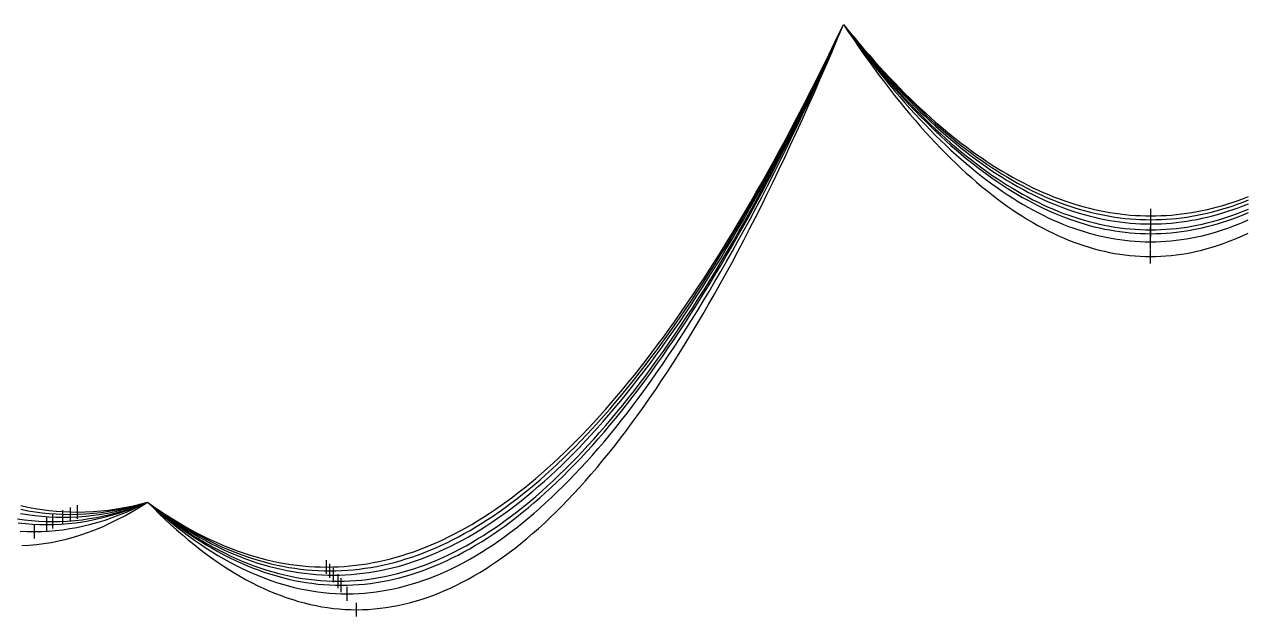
# Model space of a CAD drawing. Header units: metres. Extents: x -87 to 28195, y -4474 to 524.
# Drawn here: x 1682 to 2559, y -2451 to -2025 of the extents above; entities that cross this region are included whole.
import ezdxf

# ---------------------------------------------------------------- set-up
doc = ezdxf.new("R2010")
doc.units = ezdxf.units.M
for name, color, linetype in [('CATENARIES_-10_bare', 7, 'Continuous'), ('CATENARIES_-10_ICE', 7, 'Continuous'), ('CATENARIES_-19_bare', 7, 'Continuous'), ('CATENARIES_-19_HEAVY_ICE', 7, 'Continuous'), ('CATENARIES_0', 7, 'Continuous'), ('CATENARIES_0_ICE', 7, 'Continuous'), ('CATENARIES_50_theoretical', 7, 'Continuous')]:
    doc.layers.add(name, color=color, linetype=linetype)

msp = doc.modelspace()

# ---------------------------------------------------------------- linework, layer by layer
at = {"layer": 'CATENARIES_-10_bare'}
for p, q in [((2491.75, -2170.63), (2491.75, -2160.63)), ((1714.81, -2382.65), (1714.81, -2372.65)), ((1901.51, -2423.28), (1901.51, -2413.28))]:
    msp.add_line(p, q, dxfattribs=at)
for points in [[(1770.31, -2368.8, 0), (1774.54, -2371.94, 0), (1778.77, -2374.98, 0), (1783.01, -2377.92, 0), (1787.24, -2380.75, 0), (1791.47, -2383.48, 0), (1795.7, -2386.11, 0), (1799.94, -2388.63, 0), (1804.17, -2391.05, 0), (1808.4, -2393.37, 0), (1812.63, -2395.58, 0), (1816.86, -2397.69, 0), (1821.1, -2399.7, 0), (1825.33, -2401.6, 0), (1829.56, -2403.41, 0), (1833.79, -2405.1, 0), (1838.03, -2406.7, 0), (1842.26, -2408.19, 0), (1846.49, -2409.58, 0), (1850.72, -2410.87, 0), (1854.95, -2412.05, 0), (1859.19, -2413.13, 0), (1863.42, -2414.11, 0), (1867.65, -2414.99, 0), (1871.88, -2415.76, 0), (1876.12, -2416.43, 0), (1880.35, -2416.99, 0), (1884.58, -2417.46, 0), (1888.81, -2417.82, 0), (1893.04, -2418.07, 0), (1897.28, -2418.23, 0), (1901.51, -2418.28, 0), (1905.7, -2418.23, 0), (1909.9, -2418.08, 0), (1914.1, -2417.83, 0), (1918.29, -2417.47, 0), (1922.49, -2417.02, 0), (1926.68, -2416.46, 0), (1930.88, -2415.8, 0), (1935.08, -2415.04, 0), (1939.27, -2414.18, 0), (1943.47, -2413.22, 0), (1947.66, -2412.16, 0), (1951.86, -2411, 0), (1956.05, -2409.73, 0), (1960.25, -2408.37, 0), (1964.45, -2406.9, 0), (1968.64, -2405.33, 0), (1972.84, -2403.66, 0), (1977.03, -2401.89, 0), (1981.23, -2400.02, 0), (1985.43, -2398.04, 0), (1989.62, -2395.97, 0), (1993.82, -2393.79, 0), (1998.01, -2391.52, 0), (2002.21, -2389.14, 0), (2006.4, -2386.66, 0), (2010.6, -2384.08, 0), (2014.8, -2381.39, 0), (2018.99, -2378.61, 0), (2023.19, -2375.72, 0), (2027.38, -2372.74, 0), (2031.58, -2369.65, 0), (2035.77, -2366.46, 0), (2039.97, -2363.17, 0), (2044.17, -2359.77, 0), (2048.36, -2356.28, 0), (2052.56, -2352.68, 0), (2056.75, -2348.99, 0), (2060.95, -2345.19, 0), (2065.15, -2341.29, 0), (2069.34, -2337.29, 0), (2073.54, -2333.18, 0), (2077.73, -2328.98, 0), (2081.93, -2324.67, 0), (2086.12, -2320.26, 0), (2090.32, -2315.75, 0), (2094.52, -2311.14, 0), (2098.71, -2306.42, 0), (2102.91, -2301.61, 0), (2107.1, -2296.69, 0), (2111.3, -2291.67, 0), (2115.5, -2286.55, 0), (2119.69, -2281.33, 0), (2123.89, -2276, 0), (2128.08, -2270.57, 0), (2132.28, -2265.04, 0), (2136.47, -2259.41, 0), (2140.67, -2253.68, 0), (2144.87, -2247.84, 0), (2149.06, -2241.91, 0), (2153.26, -2235.87, 0), (2157.45, -2229.72, 0), (2161.65, -2223.48, 0), (2165.84, -2217.13, 0), (2170.04, -2210.68, 0), (2174.24, -2204.13, 0), (2178.43, -2197.48, 0), (2182.63, -2190.72, 0), (2186.82, -2183.86, 0), (2191.02, -2176.9, 0), (2195.22, -2169.84, 0), (2199.41, -2162.67, 0), (2203.61, -2155.4, 0), (2207.8, -2148.03, 0), (2212, -2140.56, 0), (2216.19, -2132.98, 0), (2220.39, -2125.3, 0), (2224.59, -2117.52, 0), (2228.78, -2109.63, 0), (2232.98, -2101.64, 0), (2237.17, -2093.55, 0), (2241.37, -2085.35, 0), (2245.57, -2077.06, 0), (2249.76, -2068.66, 0), (2253.96, -2060.15, 0), (2258.15, -2051.54, 0), (2262.35, -2042.83, 0), (2266.54, -2034.02, 0), (2270.74, -2025.1, 0)], [(2270.74, -2025.1, 0), (2274.42, -2029.75, 0), (2278.11, -2034.32, 0), (2281.79, -2038.82, 0), (2285.47, -2043.23, 0), (2289.16, -2047.57, 0), (2292.84, -2051.83, 0), (2296.52, -2056.01, 0), (2300.21, -2060.11, 0), (2303.89, -2064.13, 0), (2307.57, -2068.08, 0), (2311.26, -2071.95, 0), (2314.94, -2075.73, 0), (2318.63, -2079.44, 0), (2322.31, -2083.07, 0), (2325.99, -2086.63, 0), (2329.68, -2090.1, 0), (2333.36, -2093.5, 0), (2337.04, -2096.82, 0), (2340.73, -2100.06, 0), (2344.41, -2103.22, 0), (2348.09, -2106.3, 0), (2351.78, -2109.31, 0), (2355.46, -2112.23, 0), (2359.14, -2115.08, 0), (2362.83, -2117.85, 0), (2366.51, -2120.54, 0), (2370.19, -2123.16, 0), (2373.88, -2125.69, 0), (2377.56, -2128.15, 0), (2381.24, -2130.53, 0), (2384.93, -2132.83, 0), (2388.61, -2135.06, 0), (2392.29, -2137.2, 0), (2395.98, -2139.27, 0), (2399.66, -2141.26, 0), (2403.34, -2143.17, 0), (2407.03, -2145, 0), (2410.71, -2146.76, 0), (2414.4, -2148.43, 0), (2418.08, -2150.03, 0), (2421.76, -2151.55, 0), (2425.45, -2153, 0), (2429.13, -2154.36, 0), (2432.81, -2155.65, 0), (2436.5, -2156.86, 0), (2440.18, -2157.99, 0), (2443.86, -2159.04, 0), (2447.55, -2160.01, 0), (2451.23, -2160.91, 0), (2454.91, -2161.73, 0), (2458.6, -2162.47, 0), (2462.28, -2163.13, 0), (2465.96, -2163.72, 0), (2469.65, -2164.23, 0), (2473.33, -2164.65, 0), (2477.01, -2165.01, 0), (2480.7, -2165.28, 0), (2484.38, -2165.47, 0), (2488.06, -2165.59, 0), (2491.75, -2165.63, 0), (2495.45, -2165.59, 0), (2499.14, -2165.47, 0), (2502.84, -2165.28, 0), (2506.54, -2165, 0), (2510.24, -2164.65, 0), (2513.93, -2164.21, 0), (2517.63, -2163.7, 0), (2521.33, -2163.11, 0), (2525.03, -2162.45, 0), (2528.72, -2161.7, 0), (2532.42, -2160.88, 0), (2536.12, -2159.97, 0), (2539.82, -2158.99, 0), (2543.52, -2157.93, 0), (2547.21, -2156.79, 0), (2550.91, -2155.57, 0), (2554.61, -2154.27, 0), (2558.31, -2152.9, 0), (2562, -2151.45, 0)], [(1679.24, -2374.01, 0), (1684.32, -2374.98, 0), (1689.4, -2375.8, 0), (1694.48, -2376.46, 0), (1699.57, -2376.98, 0), (1704.65, -2377.35, 0), (1709.73, -2377.58, 0), (1714.81, -2377.65, 0), (1720.36, -2377.56, 0), (1725.91, -2377.3, 0), (1731.46, -2376.85, 0), (1737.01, -2376.23, 0), (1742.56, -2375.44, 0), (1748.11, -2374.46, 0), (1753.66, -2373.31, 0), (1759.21, -2371.99, 0), (1764.76, -2370.48, 0), (1770.31, -2368.8, 0)]]:
    msp.add_polyline3d(points, dxfattribs=at)
at = {"layer": 'CATENARIES_-10_ICE'}
for p, q in [((2491.68, -2177.92), (2491.68, -2167.92)), ((1702.28, -2387.8), (1702.28, -2377.8)), ((1907.47, -2430.72), (1907.47, -2420.72))]:
    msp.add_line(p, q, dxfattribs=at)
for points in [[(1770.31, -2368.8, 0), (1774.6, -2372.3, 0), (1778.88, -2375.7, 0), (1783.17, -2378.98, 0), (1787.46, -2382.15, 0), (1791.74, -2385.2, 0), (1796.03, -2388.15, 0), (1800.31, -2390.99, 0), (1804.6, -2393.71, 0), (1808.89, -2396.32, 0), (1813.17, -2398.83, 0), (1817.46, -2401.22, 0), (1821.75, -2403.49, 0), (1826.03, -2405.66, 0), (1830.32, -2407.72, 0), (1834.61, -2409.66, 0), (1838.89, -2411.5, 0), (1843.18, -2413.22, 0), (1847.47, -2414.83, 0), (1851.75, -2416.33, 0), (1856.04, -2417.72, 0), (1860.32, -2419, 0), (1864.61, -2420.17, 0), (1868.9, -2421.22, 0), (1873.18, -2422.17, 0), (1877.47, -2423, 0), (1881.76, -2423.72, 0), (1886.04, -2424.33, 0), (1890.33, -2424.83, 0), (1894.62, -2425.22, 0), (1898.9, -2425.5, 0), (1903.19, -2425.67, 0), (1907.47, -2425.72, 0), (1911.65, -2425.67, 0), (1915.83, -2425.51, 0), (1920, -2425.25, 0), (1924.18, -2424.88, 0), (1928.35, -2424.4, 0), (1932.53, -2423.82, 0), (1936.7, -2423.14, 0), (1940.88, -2422.35, 0), (1945.05, -2421.45, 0), (1949.23, -2420.45, 0), (1953.4, -2419.34, 0), (1957.58, -2418.13, 0), (1961.76, -2416.81, 0), (1965.93, -2415.39, 0), (1970.11, -2413.86, 0), (1974.28, -2412.22, 0), (1978.46, -2410.48, 0), (1982.63, -2408.64, 0), (1986.81, -2406.69, 0), (1990.98, -2404.63, 0), (1995.16, -2402.47, 0), (1999.33, -2400.2, 0), (2003.51, -2397.83, 0), (2007.69, -2395.35, 0), (2011.86, -2392.76, 0), (2016.04, -2390.07, 0), (2020.21, -2387.28, 0), (2024.39, -2384.37, 0), (2028.56, -2381.37, 0), (2032.74, -2378.25, 0), (2036.91, -2375.03, 0), (2041.09, -2371.71, 0), (2045.26, -2368.28, 0), (2049.44, -2364.74, 0), (2053.62, -2361.1, 0), (2057.79, -2357.35, 0), (2061.97, -2353.5, 0), (2066.14, -2349.54, 0), (2070.32, -2345.47, 0), (2074.49, -2341.3, 0), (2078.67, -2337.02, 0), (2082.84, -2332.64, 0), (2087.02, -2328.15, 0), (2091.2, -2323.56, 0), (2095.37, -2318.85, 0), (2099.55, -2314.05, 0), (2103.72, -2309.13, 0), (2107.9, -2304.11, 0), (2112.07, -2298.99, 0), (2116.25, -2293.75, 0), (2120.42, -2288.41, 0), (2124.6, -2282.97, 0), (2128.77, -2277.42, 0), (2132.95, -2271.76, 0), (2137.13, -2266, 0), (2141.3, -2260.13, 0), (2145.48, -2254.15, 0), (2149.65, -2248.06, 0), (2153.83, -2241.87, 0), (2158, -2235.58, 0), (2162.18, -2229.17, 0), (2166.35, -2222.66, 0), (2170.53, -2216.05, 0), (2174.7, -2209.32, 0), (2178.88, -2202.49, 0), (2183.06, -2195.55, 0), (2187.23, -2188.51, 0), (2191.41, -2181.36, 0), (2195.58, -2174.1, 0), (2199.76, -2166.74, 0), (2203.93, -2159.26, 0), (2208.11, -2151.68, 0), (2212.28, -2144, 0), (2216.46, -2136.2, 0), (2220.63, -2128.3, 0), (2224.81, -2120.29, 0), (2228.99, -2112.18, 0), (2233.16, -2103.95, 0), (2237.34, -2095.62, 0), (2241.51, -2087.18, 0), (2245.69, -2078.64, 0), (2249.86, -2069.98, 0), (2254.04, -2061.22, 0), (2258.21, -2052.35, 0), (2262.39, -2043.38, 0), (2266.56, -2034.29, 0), (2270.74, -2025.1, 0)], [(2270.74, -2025.1, 0), (2274.42, -2029.99, 0), (2278.1, -2034.8, 0), (2281.79, -2039.53, 0), (2285.47, -2044.18, 0), (2289.15, -2048.74, 0), (2292.83, -2053.22, 0), (2296.52, -2057.62, 0), (2300.2, -2061.93, 0), (2303.88, -2066.16, 0), (2307.56, -2070.31, 0), (2311.25, -2074.38, 0), (2314.93, -2078.36, 0), (2318.61, -2082.27, 0), (2322.29, -2086.09, 0), (2325.97, -2089.82, 0), (2329.66, -2093.48, 0), (2333.34, -2097.05, 0), (2337.02, -2100.54, 0), (2340.7, -2103.95, 0), (2344.39, -2107.27, 0), (2348.07, -2110.52, 0), (2351.75, -2113.68, 0), (2355.43, -2116.76, 0), (2359.11, -2119.75, 0), (2362.8, -2122.67, 0), (2366.48, -2125.5, 0), (2370.16, -2128.25, 0), (2373.84, -2130.92, 0), (2377.53, -2133.5, 0), (2381.21, -2136, 0), (2384.89, -2138.42, 0), (2388.57, -2140.76, 0), (2392.26, -2143.02, 0), (2395.94, -2145.19, 0), (2399.62, -2147.28, 0), (2403.3, -2149.29, 0), (2406.98, -2151.22, 0), (2410.67, -2153.07, 0), (2414.35, -2154.83, 0), (2418.03, -2156.51, 0), (2421.71, -2158.11, 0), (2425.4, -2159.63, 0), (2429.08, -2161.07, 0), (2432.76, -2162.42, 0), (2436.44, -2163.69, 0), (2440.12, -2164.88, 0), (2443.81, -2165.99, 0), (2447.49, -2167.01, 0), (2451.17, -2167.95, 0), (2454.85, -2168.82, 0), (2458.54, -2169.59, 0), (2462.22, -2170.29, 0), (2465.9, -2170.91, 0), (2469.58, -2171.44, 0), (2473.27, -2171.89, 0), (2476.95, -2172.26, 0), (2480.63, -2172.55, 0), (2484.31, -2172.75, 0), (2487.99, -2172.87, 0), (2491.68, -2172.92, 0), (2495.38, -2172.87, 0), (2499.07, -2172.75, 0), (2502.77, -2172.54, 0), (2506.47, -2172.25, 0), (2510.17, -2171.88, 0), (2513.87, -2171.43, 0), (2517.57, -2170.89, 0), (2521.27, -2170.27, 0), (2524.97, -2169.56, 0), (2528.67, -2168.78, 0), (2532.36, -2167.91, 0), (2536.06, -2166.96, 0), (2539.76, -2165.92, 0), (2543.46, -2164.81, 0), (2547.16, -2163.61, 0), (2550.86, -2162.32, 0), (2554.56, -2160.96, 0), (2558.26, -2159.51, 0), (2561.96, -2157.98, 0)], [(1676.74, -2380.82, 0), (1681.85, -2381.53, 0), (1686.95, -2382.09, 0), (1692.06, -2382.48, 0), (1697.17, -2382.72, 0), (1702.28, -2382.8, 0), (1707.51, -2382.71, 0), (1712.74, -2382.47, 0), (1717.98, -2382.05, 0), (1723.21, -2381.47, 0), (1728.44, -2380.73, 0), (1733.68, -2379.82, 0), (1738.91, -2378.74, 0), (1744.14, -2377.5, 0), (1749.38, -2376.09, 0), (1754.61, -2374.52, 0), (1759.84, -2372.78, 0), (1765.08, -2370.87, 0), (1770.31, -2368.8, 0)]]:
    msp.add_polyline3d(points, dxfattribs=at)
at = {"layer": 'CATENARIES_-19_bare'}
for p, q in [((2491.78, -2167.88), (2491.78, -2157.88)), ((1719.89, -2380.96), (1719.89, -2370.96)), ((1899.09, -2420.53), (1899.09, -2410.53))]:
    msp.add_line(p, q, dxfattribs=at)
for points in [[(1770.31, -2368.8, 0), (1774.6, -2371.86, 0), (1778.9, -2374.82, 0), (1783.19, -2377.68, 0), (1787.48, -2380.43, 0), (1791.77, -2383.08, 0), (1796.07, -2385.63, 0), (1800.36, -2388.07, 0), (1804.65, -2390.4, 0), (1808.94, -2392.64, 0), (1813.24, -2394.76, 0), (1817.53, -2396.79, 0), (1821.82, -2398.71, 0), (1826.11, -2400.53, 0), (1830.41, -2402.24, 0), (1834.7, -2403.85, 0), (1838.99, -2405.35, 0), (1843.29, -2406.76, 0), (1847.58, -2408.05, 0), (1851.87, -2409.25, 0), (1856.16, -2410.34, 0), (1860.46, -2411.32, 0), (1864.75, -2412.21, 0), (1869.04, -2412.98, 0), (1873.33, -2413.66, 0), (1877.63, -2414.23, 0), (1881.92, -2414.7, 0), (1886.21, -2415.06, 0), (1890.5, -2415.32, 0), (1894.8, -2415.48, 0), (1899.09, -2415.53, 0), (1903.27, -2415.48, 0), (1907.44, -2415.33, 0), (1911.62, -2415.09, 0), (1915.79, -2414.74, 0), (1919.97, -2414.3, 0), (1924.15, -2413.76, 0), (1928.32, -2413.12, 0), (1932.5, -2412.38, 0), (1936.67, -2411.55, 0), (1940.85, -2410.62, 0), (1945.02, -2409.59, 0), (1949.2, -2408.46, 0), (1953.38, -2407.23, 0), (1957.55, -2405.9, 0), (1961.73, -2404.48, 0), (1965.9, -2402.95, 0), (1970.08, -2401.33, 0), (1974.26, -2399.61, 0), (1978.43, -2397.8, 0), (1982.61, -2395.88, 0), (1986.78, -2393.87, 0), (1990.96, -2391.75, 0), (1995.13, -2389.54, 0), (1999.31, -2387.23, 0), (2003.49, -2384.82, 0), (2007.66, -2382.32, 0), (2011.84, -2379.71, 0), (2016.01, -2377.01, 0), (2020.19, -2374.21, 0), (2024.37, -2371.31, 0), (2028.54, -2368.31, 0), (2032.72, -2365.21, 0), (2036.89, -2362.02, 0), (2041.07, -2358.73, 0), (2045.24, -2355.33, 0), (2049.42, -2351.84, 0), (2053.6, -2348.25, 0), (2057.77, -2344.56, 0), (2061.95, -2340.78, 0), (2066.12, -2336.89, 0), (2070.3, -2332.91, 0), (2074.48, -2328.83, 0), (2078.65, -2324.64, 0), (2082.83, -2320.36, 0), (2087, -2315.99, 0), (2091.18, -2311.51, 0), (2095.35, -2306.93, 0), (2099.53, -2302.26, 0), (2103.71, -2297.48, 0), (2107.88, -2292.61, 0), (2112.06, -2287.64, 0), (2116.23, -2282.57, 0), (2120.41, -2277.4, 0), (2124.59, -2272.13, 0), (2128.76, -2266.76, 0), (2132.94, -2261.29, 0), (2137.11, -2255.73, 0), (2141.29, -2250.06, 0), (2145.46, -2244.3, 0), (2149.64, -2238.44, 0), (2153.82, -2232.47, 0), (2157.99, -2226.41, 0), (2162.17, -2220.25, 0), (2166.34, -2213.99, 0), (2170.52, -2207.63, 0), (2174.7, -2201.17, 0), (2178.87, -2194.61, 0), (2183.05, -2187.96, 0), (2187.22, -2181.2, 0), (2191.4, -2174.34, 0), (2195.57, -2167.39, 0), (2199.75, -2160.33, 0), (2203.93, -2153.17, 0), (2208.1, -2145.92, 0), (2212.28, -2138.56, 0), (2216.45, -2131.11, 0), (2220.63, -2123.55, 0), (2224.81, -2115.9, 0), (2228.98, -2108.15, 0), (2233.16, -2100.29, 0), (2237.33, -2092.34, 0), (2241.51, -2084.28, 0), (2245.68, -2076.13, 0), (2249.86, -2067.87, 0), (2254.04, -2059.52, 0), (2258.21, -2051.07, 0), (2262.39, -2042.51, 0), (2266.56, -2033.86, 0), (2270.74, -2025.1, 0)], [(2270.74, -2025.1, 0), (2274.42, -2029.66, 0), (2278.11, -2034.14, 0), (2281.79, -2038.55, 0), (2285.48, -2042.88, 0), (2289.16, -2047.13, 0), (2292.84, -2051.3, 0), (2296.53, -2055.4, 0), (2300.21, -2059.42, 0), (2303.9, -2063.37, 0), (2307.58, -2067.24, 0), (2311.26, -2071.03, 0), (2314.95, -2074.74, 0), (2318.63, -2078.38, 0), (2322.32, -2081.94, 0), (2326, -2085.42, 0), (2329.68, -2088.83, 0), (2333.37, -2092.16, 0), (2337.05, -2095.41, 0), (2340.73, -2098.59, 0), (2344.42, -2101.69, 0), (2348.1, -2104.71, 0), (2351.79, -2107.66, 0), (2355.47, -2110.53, 0), (2359.15, -2113.32, 0), (2362.84, -2116.03, 0), (2366.52, -2118.67, 0), (2370.21, -2121.24, 0), (2373.89, -2123.72, 0), (2377.57, -2126.13, 0), (2381.26, -2128.47, 0), (2384.94, -2130.72, 0), (2388.63, -2132.9, 0), (2392.31, -2135.01, 0), (2395.99, -2137.03, 0), (2399.68, -2138.98, 0), (2403.36, -2140.86, 0), (2407.05, -2142.65, 0), (2410.73, -2144.37, 0), (2414.41, -2146.02, 0), (2418.1, -2147.59, 0), (2421.78, -2149.08, 0), (2425.47, -2150.49, 0), (2429.15, -2151.83, 0), (2432.83, -2153.09, 0), (2436.52, -2154.28, 0), (2440.2, -2155.38, 0), (2443.89, -2156.42, 0), (2447.57, -2157.37, 0), (2451.25, -2158.25, 0), (2454.94, -2159.05, 0), (2458.62, -2159.78, 0), (2462.31, -2160.43, 0), (2465.99, -2161, 0), (2469.67, -2161.5, 0), (2473.36, -2161.92, 0), (2477.04, -2162.27, 0), (2480.72, -2162.53, 0), (2484.41, -2162.72, 0), (2488.09, -2162.84, 0), (2491.78, -2162.88, 0), (2495.47, -2162.84, 0), (2499.17, -2162.72, 0), (2502.87, -2162.53, 0), (2506.57, -2162.26, 0), (2510.26, -2161.91, 0), (2513.96, -2161.49, 0), (2517.66, -2160.99, 0), (2521.35, -2160.41, 0), (2525.05, -2159.76, 0), (2528.75, -2159.03, 0), (2532.45, -2158.22, 0), (2536.14, -2157.33, 0), (2539.84, -2156.37, 0), (2543.54, -2155.33, 0), (2547.23, -2154.21, 0), (2550.93, -2153.02, 0), (2554.63, -2151.75, 0), (2558.33, -2150.4, 0), (2562.02, -2148.98, 0)], [(1679.24, -2371.3, 0), (1684.32, -2372.39, 0), (1689.4, -2373.34, 0), (1694.48, -2374.14, 0), (1699.57, -2374.8, 0), (1704.65, -2375.3, 0), (1709.73, -2375.67, 0), (1714.81, -2375.89, 0), (1719.89, -2375.96, 0), (1725.5, -2375.87, 0), (1731.1, -2375.61, 0), (1736.7, -2375.16, 0), (1742.3, -2374.55, 0), (1747.9, -2373.75, 0), (1753.5, -2372.78, 0), (1759.11, -2371.63, 0), (1764.71, -2370.3, 0), (1770.31, -2368.8, 0)]]:
    msp.add_polyline3d(points, dxfattribs=at)
at = {"layer": 'CATENARIES_-19_HEAVY_ICE'}
for p, q in [((2491.6, -2186.53), (2491.6, -2176.53)), ((1688.98, -2394.98), (1688.98, -2384.98)), ((1913.8, -2439.77), (1913.8, -2429.77))]:
    msp.add_line(p, q, dxfattribs=at)
for points in [[(1770.31, -2368.8, 0), (1774.53, -2372.63, 0), (1778.75, -2376.34, 0), (1782.97, -2379.93, 0), (1787.19, -2383.42, 0), (1791.41, -2386.78, 0), (1795.63, -2390.04, 0), (1799.85, -2393.18, 0), (1804.07, -2396.2, 0), (1808.29, -2399.11, 0), (1812.51, -2401.91, 0), (1816.73, -2404.59, 0), (1820.95, -2407.16, 0), (1825.18, -2409.61, 0), (1829.4, -2411.95, 0), (1833.62, -2414.18, 0), (1837.84, -2416.29, 0), (1842.06, -2418.28, 0), (1846.28, -2420.17, 0), (1850.5, -2421.94, 0), (1854.72, -2423.59, 0), (1858.94, -2425.13, 0), (1863.16, -2426.56, 0), (1867.38, -2427.87, 0), (1871.6, -2429.06, 0), (1875.82, -2430.15, 0), (1880.04, -2431.12, 0), (1884.26, -2431.97, 0), (1888.48, -2432.71, 0), (1892.7, -2433.34, 0), (1896.92, -2433.86, 0), (1901.14, -2434.25, 0), (1905.36, -2434.54, 0), (1909.58, -2434.71, 0), (1913.8, -2434.77, 0), (1918, -2434.71, 0), (1922.2, -2434.54, 0), (1926.4, -2434.26, 0), (1930.6, -2433.86, 0), (1934.8, -2433.36, 0), (1939, -2432.74, 0), (1943.2, -2432, 0), (1947.4, -2431.15, 0), (1951.6, -2430.19, 0), (1955.8, -2429.12, 0), (1960, -2427.94, 0), (1964.19, -2426.64, 0), (1968.39, -2425.23, 0), (1972.59, -2423.7, 0), (1976.79, -2422.06, 0), (1980.99, -2420.31, 0), (1985.19, -2418.45, 0), (1989.39, -2416.47, 0), (1993.59, -2414.38, 0), (1997.79, -2412.18, 0), (2001.99, -2409.86, 0), (2006.19, -2407.44, 0), (2010.39, -2404.89, 0), (2014.59, -2402.24, 0), (2018.78, -2399.47, 0), (2022.98, -2396.59, 0), (2027.18, -2393.59, 0), (2031.38, -2390.49, 0), (2035.58, -2387.26, 0), (2039.78, -2383.93, 0), (2043.98, -2380.48, 0), (2048.18, -2376.92, 0), (2052.38, -2373.25, 0), (2056.58, -2369.46, 0), (2060.78, -2365.56, 0), (2064.98, -2361.54, 0), (2069.18, -2357.42, 0), (2073.38, -2353.18, 0), (2077.57, -2348.82, 0), (2081.77, -2344.35, 0), (2085.97, -2339.77, 0), (2090.17, -2335.07, 0), (2094.37, -2330.27, 0), (2098.57, -2325.34, 0), (2102.77, -2320.31, 0), (2106.97, -2315.16, 0), (2111.17, -2309.89, 0), (2115.37, -2304.51, 0), (2119.57, -2299.02, 0), (2123.77, -2293.42, 0), (2127.97, -2287.7, 0), (2132.16, -2281.86, 0), (2136.36, -2275.92, 0), (2140.56, -2269.85, 0), (2144.76, -2263.68, 0), (2148.96, -2257.39, 0), (2153.16, -2250.99, 0), (2157.36, -2244.47, 0), (2161.56, -2237.83, 0), (2165.76, -2231.09, 0), (2169.96, -2224.23, 0), (2174.16, -2217.25, 0), (2178.36, -2210.16, 0), (2182.56, -2202.96, 0), (2186.75, -2195.64, 0), (2190.95, -2188.2, 0), (2195.15, -2180.65, 0), (2199.35, -2172.99, 0), (2203.55, -2165.21, 0), (2207.75, -2157.32, 0), (2211.95, -2149.31, 0), (2216.15, -2141.19, 0), (2220.35, -2132.95, 0), (2224.55, -2124.6, 0), (2228.75, -2116.13, 0), (2232.95, -2107.55, 0), (2237.15, -2098.85, 0), (2241.35, -2090.03, 0), (2245.54, -2081.1, 0), (2249.74, -2072.06, 0), (2253.94, -2062.9, 0), (2258.14, -2053.62, 0), (2262.34, -2044.23, 0), (2266.54, -2034.72, 0), (2270.74, -2025.1, 0)], [(2270.74, -2025.1, 0), (2274.42, -2030.28, 0), (2278.1, -2035.37, 0), (2281.78, -2040.37, 0), (2285.46, -2045.29, 0), (2289.15, -2050.12, 0), (2292.83, -2054.86, 0), (2296.51, -2059.52, 0), (2300.19, -2064.08, 0), (2303.87, -2068.56, 0), (2307.55, -2072.95, 0), (2311.23, -2077.26, 0), (2314.91, -2081.48, 0), (2318.59, -2085.6, 0), (2322.27, -2089.65, 0), (2325.96, -2093.6, 0), (2329.64, -2097.47, 0), (2333.32, -2101.25, 0), (2337, -2104.94, 0), (2340.68, -2108.55, 0), (2344.36, -2112.07, 0), (2348.04, -2115.5, 0), (2351.72, -2118.85, 0), (2355.4, -2122.11, 0), (2359.08, -2125.28, 0), (2362.77, -2128.36, 0), (2366.45, -2131.36, 0), (2370.13, -2134.27, 0), (2373.81, -2137.09, 0), (2377.49, -2139.82, 0), (2381.17, -2142.47, 0), (2384.85, -2145.03, 0), (2388.53, -2147.51, 0), (2392.21, -2149.9, 0), (2395.89, -2152.2, 0), (2399.58, -2154.41, 0), (2403.26, -2156.54, 0), (2406.94, -2158.58, 0), (2410.62, -2160.53, 0), (2414.3, -2162.4, 0), (2417.98, -2164.18, 0), (2421.66, -2165.87, 0), (2425.34, -2167.47, 0), (2429.02, -2168.99, 0), (2432.7, -2170.42, 0), (2436.39, -2171.77, 0), (2440.07, -2173.03, 0), (2443.75, -2174.2, 0), (2447.43, -2175.28, 0), (2451.11, -2176.28, 0), (2454.79, -2177.19, 0), (2458.47, -2178.02, 0), (2462.15, -2178.75, 0), (2465.83, -2179.41, 0), (2469.51, -2179.97, 0), (2473.2, -2180.45, 0), (2476.88, -2180.84, 0), (2480.56, -2181.14, 0), (2484.24, -2181.36, 0), (2487.92, -2181.49, 0), (2491.6, -2181.53, 0), (2495.3, -2181.49, 0), (2499, -2181.36, 0), (2502.7, -2181.14, 0), (2506.4, -2180.83, 0), (2510.1, -2180.44, 0), (2513.8, -2179.95, 0), (2517.5, -2179.38, 0), (2521.2, -2178.73, 0), (2524.9, -2177.98, 0), (2528.6, -2177.15, 0), (2532.3, -2176.23, 0), (2536, -2175.22, 0), (2539.7, -2174.12, 0), (2543.4, -2172.94, 0), (2547.1, -2171.67, 0), (2550.8, -2170.31, 0), (2554.5, -2168.86, 0), (2558.2, -2167.33, 0), (2561.9, -2165.7, 0)], [(1678.72, -2389.65, 0), (1683.85, -2389.9, 0), (1688.98, -2389.98, 0), (1694.06, -2389.9, 0), (1699.14, -2389.65, 0), (1704.23, -2389.24, 0), (1709.31, -2388.66, 0), (1714.39, -2387.91, 0), (1719.48, -2387, 0), (1724.56, -2385.93, 0), (1729.64, -2384.69, 0), (1734.73, -2383.28, 0), (1739.81, -2381.71, 0), (1744.89, -2379.97, 0), (1749.98, -2378.07, 0), (1755.06, -2376, 0), (1760.14, -2373.77, 0), (1765.23, -2371.37, 0), (1770.31, -2368.8, 0)]]:
    msp.add_polyline3d(points, dxfattribs=at)
at = {"layer": 'CATENARIES_0'}
for p, q in [((2491.72, -2173.65), (2491.72, -2163.65)), ((1709.46, -2384.67), (1709.46, -2374.67)), ((1904.06, -2426.34), (1904.06, -2416.34))]:
    msp.add_line(p, q, dxfattribs=at)
for points in [[(1770.31, -2368.8, 0), (1774.49, -2372.03, 0), (1778.67, -2375.16, 0), (1782.85, -2378.19, 0), (1787.03, -2381.12, 0), (1791.21, -2383.94, 0), (1795.39, -2386.66, 0), (1799.57, -2389.28, 0), (1803.75, -2391.79, 0), (1807.93, -2394.2, 0), (1812.11, -2396.51, 0), (1816.29, -2398.72, 0), (1820.46, -2400.82, 0), (1824.64, -2402.82, 0), (1828.82, -2404.72, 0), (1833, -2406.52, 0), (1837.18, -2408.21, 0), (1841.36, -2409.8, 0), (1845.54, -2411.29, 0), (1849.72, -2412.67, 0), (1853.9, -2413.95, 0), (1858.08, -2415.13, 0), (1862.26, -2416.21, 0), (1866.44, -2417.18, 0), (1870.62, -2418.06, 0), (1874.8, -2418.83, 0), (1878.98, -2419.49, 0), (1883.16, -2420.06, 0), (1887.34, -2420.52, 0), (1891.52, -2420.88, 0), (1895.7, -2421.13, 0), (1899.88, -2421.29, 0), (1904.06, -2421.34, 0), (1908.27, -2421.29, 0), (1912.49, -2421.13, 0), (1916.7, -2420.87, 0), (1920.91, -2420.5, 0), (1925.13, -2420.03, 0), (1929.34, -2419.46, 0), (1933.56, -2418.78, 0), (1937.77, -2418, 0), (1941.99, -2417.11, 0), (1946.2, -2416.12, 0), (1950.42, -2415.03, 0), (1954.63, -2413.83, 0), (1958.85, -2412.52, 0), (1963.06, -2411.12, 0), (1967.28, -2409.6, 0), (1971.49, -2407.99, 0), (1975.71, -2406.27, 0), (1979.92, -2404.44, 0), (1984.14, -2402.51, 0), (1988.35, -2400.47, 0), (1992.57, -2398.34, 0), (1996.78, -2396.09, 0), (2001, -2393.74, 0), (2005.21, -2391.29, 0), (2009.42, -2388.74, 0), (2013.64, -2386.07, 0), (2017.85, -2383.31, 0), (2022.07, -2380.44, 0), (2026.28, -2377.46, 0), (2030.5, -2374.38, 0), (2034.71, -2371.2, 0), (2038.93, -2367.91, 0), (2043.14, -2364.52, 0), (2047.36, -2361.02, 0), (2051.57, -2357.42, 0), (2055.79, -2353.71, 0), (2060, -2349.9, 0), (2064.22, -2345.98, 0), (2068.43, -2341.96, 0), (2072.65, -2337.83, 0), (2076.86, -2333.6, 0), (2081.08, -2329.27, 0), (2085.29, -2324.82, 0), (2089.51, -2320.28, 0), (2093.72, -2315.63, 0), (2097.93, -2310.87, 0), (2102.15, -2306.01, 0), (2106.36, -2301.05, 0), (2110.58, -2295.98, 0), (2114.79, -2290.8, 0), (2119.01, -2285.52, 0), (2123.22, -2280.13, 0), (2127.44, -2274.64, 0), (2131.65, -2269.05, 0), (2135.87, -2263.35, 0), (2140.08, -2257.54, 0), (2144.3, -2251.63, 0), (2148.51, -2245.61, 0), (2152.73, -2239.49, 0), (2156.94, -2233.26, 0), (2161.16, -2226.93, 0), (2165.37, -2220.49, 0), (2169.59, -2213.94, 0), (2173.8, -2207.29, 0), (2178.02, -2200.54, 0), (2182.23, -2193.67, 0), (2186.44, -2186.71, 0), (2190.66, -2179.63, 0), (2194.87, -2172.46, 0), (2199.09, -2165.17, 0), (2203.3, -2157.78, 0), (2207.52, -2150.29, 0), (2211.73, -2142.68, 0), (2215.95, -2134.97, 0), (2220.16, -2127.16, 0), (2224.38, -2119.24, 0), (2228.59, -2111.21, 0), (2232.81, -2103.08, 0), (2237.02, -2094.84, 0), (2241.24, -2086.5, 0), (2245.45, -2078.05, 0), (2249.67, -2069.49, 0), (2253.88, -2060.82, 0), (2258.1, -2052.05, 0), (2262.31, -2043.17, 0), (2266.53, -2034.19, 0), (2270.74, -2025.1, 0)], [(2270.74, -2025.1, 0), (2274.42, -2029.85, 0), (2278.11, -2034.52, 0), (2281.79, -2039.11, 0), (2285.47, -2043.62, 0), (2289.15, -2048.05, 0), (2292.84, -2052.41, 0), (2296.52, -2056.68, 0), (2300.2, -2060.87, 0), (2303.89, -2064.98, 0), (2307.57, -2069, 0), (2311.25, -2072.95, 0), (2314.94, -2076.82, 0), (2318.62, -2080.61, 0), (2322.3, -2084.32, 0), (2325.98, -2087.95, 0), (2329.67, -2091.5, 0), (2333.35, -2094.97, 0), (2337.03, -2098.36, 0), (2340.72, -2101.67, 0), (2344.4, -2104.9, 0), (2348.08, -2108.05, 0), (2351.77, -2111.12, 0), (2355.45, -2114.11, 0), (2359.13, -2117.02, 0), (2362.81, -2119.85, 0), (2366.5, -2122.6, 0), (2370.18, -2125.27, 0), (2373.86, -2127.86, 0), (2377.55, -2130.37, 0), (2381.23, -2132.8, 0), (2384.91, -2135.15, 0), (2388.59, -2137.42, 0), (2392.28, -2139.61, 0), (2395.96, -2141.72, 0), (2399.64, -2143.76, 0), (2403.33, -2145.71, 0), (2407.01, -2147.58, 0), (2410.69, -2149.37, 0), (2414.38, -2151.09, 0), (2418.06, -2152.72, 0), (2421.74, -2154.27, 0), (2425.42, -2155.75, 0), (2429.11, -2157.14, 0), (2432.79, -2158.45, 0), (2436.47, -2159.69, 0), (2440.16, -2160.84, 0), (2443.84, -2161.92, 0), (2447.52, -2162.91, 0), (2451.2, -2163.83, 0), (2454.89, -2164.67, 0), (2458.57, -2165.42, 0), (2462.25, -2166.1, 0), (2465.94, -2166.7, 0), (2469.62, -2167.22, 0), (2473.3, -2167.65, 0), (2476.99, -2168.01, 0), (2480.67, -2168.29, 0), (2484.35, -2168.49, 0), (2488.03, -2168.61, 0), (2491.72, -2168.65, 0), (2495.42, -2168.61, 0), (2499.11, -2168.49, 0), (2502.81, -2168.29, 0), (2506.51, -2168.01, 0), (2510.21, -2167.65, 0), (2513.91, -2167.2, 0), (2517.6, -2166.68, 0), (2521.3, -2166.08, 0), (2525, -2165.4, 0), (2528.7, -2164.63, 0), (2532.4, -2163.79, 0), (2536.1, -2162.87, 0), (2539.79, -2161.86, 0), (2543.49, -2160.78, 0), (2547.19, -2159.61, 0), (2550.89, -2158.37, 0), (2554.59, -2157.04, 0), (2558.28, -2155.64, 0), (2561.98, -2154.15, 0)], [(1678.98, -2376.94, 0), (1684.06, -2377.78, 0), (1689.14, -2378.46, 0), (1694.22, -2378.99, 0), (1699.3, -2379.37, 0), (1704.38, -2379.59, 0), (1709.46, -2379.67, 0), (1714.99, -2379.58, 0), (1720.52, -2379.31, 0), (1726.06, -2378.86, 0), (1731.59, -2378.23, 0), (1737.12, -2377.42, 0), (1742.65, -2376.44, 0), (1748.18, -2375.27, 0), (1753.71, -2373.92, 0), (1759.25, -2372.39, 0), (1764.78, -2370.69, 0), (1770.31, -2368.8, 0)]]:
    msp.add_polyline3d(points, dxfattribs=at)
at = {"layer": 'CATENARIES_0_ICE'}
for p, q in [((2491.65, -2180.71), (2491.65, -2170.71)), ((1697.8, -2390.01), (1697.8, -2380.01)), ((1909.61, -2433.63), (1909.61, -2423.63))]:
    msp.add_line(p, q, dxfattribs=at)
for points in [[(1770.31, -2368.8, 0), (1774.53, -2372.37, 0), (1778.75, -2375.84, 0), (1782.97, -2379.19, 0), (1787.19, -2382.43, 0), (1791.42, -2385.56, 0), (1795.64, -2388.59, 0), (1799.86, -2391.5, 0), (1804.08, -2394.3, 0), (1808.3, -2396.99, 0), (1812.52, -2399.57, 0), (1816.74, -2402.05, 0), (1820.96, -2404.41, 0), (1825.18, -2406.66, 0), (1829.41, -2408.8, 0), (1833.63, -2410.83, 0), (1837.85, -2412.76, 0), (1842.07, -2414.57, 0), (1846.29, -2416.27, 0), (1850.51, -2417.86, 0), (1854.73, -2419.35, 0), (1858.95, -2420.72, 0), (1863.17, -2421.98, 0), (1867.4, -2423.14, 0), (1871.62, -2424.18, 0), (1875.84, -2425.11, 0), (1880.06, -2425.94, 0), (1884.28, -2426.65, 0), (1888.5, -2427.25, 0), (1892.72, -2427.75, 0), (1896.94, -2428.13, 0), (1901.16, -2428.41, 0), (1905.39, -2428.57, 0), (1909.61, -2428.63, 0), (1913.81, -2428.57, 0), (1918.01, -2428.41, 0), (1922.2, -2428.14, 0), (1926.4, -2427.76, 0), (1930.6, -2427.27, 0), (1934.8, -2426.67, 0), (1939, -2425.96, 0), (1943.2, -2425.15, 0), (1947.4, -2424.23, 0), (1951.6, -2423.19, 0), (1955.8, -2422.05, 0), (1960, -2420.8, 0), (1964.2, -2419.44, 0), (1968.4, -2417.98, 0), (1972.6, -2416.4, 0), (1976.79, -2414.72, 0), (1980.99, -2412.92, 0), (1985.19, -2411.02, 0), (1989.39, -2409.01, 0), (1993.59, -2406.89, 0), (1997.79, -2404.66, 0), (2001.99, -2402.32, 0), (2006.19, -2399.88, 0), (2010.39, -2397.32, 0), (2014.59, -2394.66, 0), (2018.79, -2391.88, 0), (2022.99, -2389, 0), (2027.19, -2386.01, 0), (2031.38, -2382.91, 0), (2035.58, -2379.7, 0), (2039.78, -2376.38, 0), (2043.98, -2372.96, 0), (2048.18, -2369.42, 0), (2052.38, -2365.77, 0), (2056.58, -2362.02, 0), (2060.78, -2358.16, 0), (2064.98, -2354.18, 0), (2069.18, -2350.1, 0), (2073.38, -2345.91, 0), (2077.58, -2341.61, 0), (2081.78, -2337.2, 0), (2085.97, -2332.68, 0), (2090.17, -2328.06, 0), (2094.37, -2323.32, 0), (2098.57, -2318.47, 0), (2102.77, -2313.52, 0), (2106.97, -2308.45, 0), (2111.17, -2303.28, 0), (2115.37, -2297.99, 0), (2119.57, -2292.6, 0), (2123.77, -2287.1, 0), (2127.97, -2281.48, 0), (2132.17, -2275.76, 0), (2136.36, -2269.93, 0), (2140.56, -2263.98, 0), (2144.76, -2257.93, 0), (2148.96, -2251.77, 0), (2153.16, -2245.5, 0), (2157.36, -2239.12, 0), (2161.56, -2232.63, 0), (2165.76, -2226.02, 0), (2169.96, -2219.31, 0), (2174.16, -2212.49, 0), (2178.36, -2205.56, 0), (2182.56, -2198.52, 0), (2186.76, -2191.37, 0), (2190.95, -2184.1, 0), (2195.15, -2176.73, 0), (2199.35, -2169.25, 0), (2203.55, -2161.65, 0), (2207.75, -2153.95, 0), (2211.95, -2146.14, 0), (2216.15, -2138.21, 0), (2220.35, -2130.18, 0), (2224.55, -2122.03, 0), (2228.75, -2113.77, 0), (2232.95, -2105.4, 0), (2237.15, -2096.93, 0), (2241.35, -2088.34, 0), (2245.54, -2079.64, 0), (2249.74, -2070.82, 0), (2253.94, -2061.9, 0), (2258.14, -2052.87, 0), (2262.34, -2043.72, 0), (2266.54, -2034.47, 0), (2270.74, -2025.1, 0)], [(2270.74, -2025.1, 0), (2274.42, -2030.09, 0), (2278.1, -2034.99, 0), (2281.79, -2039.8, 0), (2285.47, -2044.54, 0), (2289.15, -2049.19, 0), (2292.83, -2053.75, 0), (2296.51, -2058.23, 0), (2300.19, -2062.63, 0), (2303.88, -2066.94, 0), (2307.56, -2071.17, 0), (2311.24, -2075.31, 0), (2314.92, -2079.37, 0), (2318.6, -2083.35, 0), (2322.29, -2087.24, 0), (2325.97, -2091.05, 0), (2329.65, -2094.77, 0), (2333.33, -2098.41, 0), (2337.01, -2101.97, 0), (2340.7, -2105.44, 0), (2344.38, -2108.83, 0), (2348.06, -2112.13, 0), (2351.74, -2115.35, 0), (2355.42, -2118.49, 0), (2359.1, -2121.54, 0), (2362.79, -2124.51, 0), (2366.47, -2127.4, 0), (2370.15, -2130.2, 0), (2373.83, -2132.92, 0), (2377.51, -2135.55, 0), (2381.2, -2138.1, 0), (2384.88, -2140.57, 0), (2388.56, -2142.95, 0), (2392.24, -2145.25, 0), (2395.92, -2147.46, 0), (2399.6, -2149.6, 0), (2403.29, -2151.64, 0), (2406.97, -2153.61, 0), (2410.65, -2155.49, 0), (2414.33, -2157.28, 0), (2418.01, -2159, 0), (2421.7, -2160.63, 0), (2425.38, -2162.17, 0), (2429.06, -2163.64, 0), (2432.74, -2165.01, 0), (2436.42, -2166.31, 0), (2440.11, -2167.52, 0), (2443.79, -2168.65, 0), (2447.47, -2169.69, 0), (2451.15, -2170.65, 0), (2454.83, -2171.53, 0), (2458.51, -2172.33, 0), (2462.2, -2173.04, 0), (2465.88, -2173.66, 0), (2469.56, -2174.21, 0), (2473.24, -2174.67, 0), (2476.92, -2175.04, 0), (2480.61, -2175.33, 0), (2484.29, -2175.54, 0), (2487.97, -2175.67, 0), (2491.65, -2175.71, 0), (2495.35, -2175.67, 0), (2499.05, -2175.54, 0), (2502.75, -2175.33, 0), (2506.45, -2175.03, 0), (2510.15, -2174.66, 0), (2513.85, -2174.19, 0), (2517.55, -2173.64, 0), (2521.25, -2173.01, 0), (2524.94, -2172.29, 0), (2528.64, -2171.49, 0), (2532.34, -2170.61, 0), (2536.04, -2169.64, 0), (2539.74, -2168.58, 0), (2543.44, -2167.44, 0), (2547.14, -2166.22, 0), (2550.84, -2164.91, 0), (2554.54, -2163.52, 0), (2558.24, -2162.05, 0), (2561.94, -2160.48, 0)], [(1677.34, -2383.72, 0), (1682.46, -2384.28, 0), (1687.57, -2384.68, 0), (1692.68, -2384.92, 0), (1697.8, -2385.01, 0), (1702.98, -2384.92, 0), (1708.16, -2384.67, 0), (1713.34, -2384.26, 0), (1718.52, -2383.68, 0), (1723.69, -2382.94, 0), (1728.87, -2382.03, 0), (1734.05, -2380.95, 0), (1739.23, -2379.71, 0), (1744.41, -2378.31, 0), (1749.59, -2376.74, 0), (1754.77, -2375, 0), (1759.95, -2373.1, 0), (1765.13, -2371.03, 0), (1770.31, -2368.8, 0)]]:
    msp.add_polyline3d(points, dxfattribs=at)
at = {"layer": 'CATENARIES_50_theoretical'}
for p, q in [((2491.52, -2197.13), (2491.52, -2187.13)), ((1920.69, -2451.21), (1920.69, -2441.21))]:
    msp.add_line(p, q, dxfattribs=at)
for points in [[(1770.31, -2368.8, 0), (1774.49, -2373.04, 0), (1778.66, -2377.17, 0), (1782.84, -2381.17, 0), (1787.02, -2385.06, 0), (1791.2, -2388.82, 0), (1795.37, -2392.47, 0), (1799.55, -2395.99, 0), (1803.73, -2399.4, 0), (1807.9, -2402.68, 0), (1812.08, -2405.85, 0), (1816.26, -2408.9, 0), (1820.44, -2411.82, 0), (1824.61, -2414.63, 0), (1828.79, -2417.32, 0), (1832.97, -2419.89, 0), (1837.14, -2422.33, 0), (1841.32, -2424.66, 0), (1845.5, -2426.87, 0), (1849.68, -2428.96, 0), (1853.85, -2430.93, 0), (1858.03, -2432.78, 0), (1862.21, -2434.51, 0), (1866.38, -2436.13, 0), (1870.56, -2437.62, 0), (1874.74, -2438.99, 0), (1878.92, -2440.24, 0), (1883.09, -2441.38, 0), (1887.27, -2442.39, 0), (1891.45, -2443.29, 0), (1895.63, -2444.06, 0), (1899.8, -2444.72, 0), (1903.98, -2445.26, 0), (1908.16, -2445.68, 0), (1912.33, -2445.97, 0), (1916.51, -2446.15, 0), (1920.69, -2446.21, 0), (1924.91, -2446.15, 0), (1929.12, -2445.97, 0), (1933.34, -2445.67, 0), (1937.56, -2445.24, 0), (1941.78, -2444.69, 0), (1945.99, -2444.02, 0), (1950.21, -2443.23, 0), (1954.43, -2442.32, 0), (1958.65, -2441.28, 0), (1962.86, -2440.13, 0), (1967.08, -2438.85, 0), (1971.3, -2437.45, 0), (1975.52, -2435.93, 0), (1979.73, -2434.29, 0), (1983.95, -2432.52, 0), (1988.17, -2430.64, 0), (1992.39, -2428.63, 0), (1996.6, -2426.5, 0), (2000.82, -2424.24, 0), (2005.04, -2421.87, 0), (2009.26, -2419.38, 0), (2013.47, -2416.76, 0), (2017.69, -2414.02, 0), (2021.91, -2411.16, 0), (2026.13, -2408.17, 0), (2030.34, -2405.07, 0), (2034.56, -2401.84, 0), (2038.78, -2398.49, 0), (2043, -2395.02, 0), (2047.21, -2391.43, 0), (2051.43, -2387.71, 0), (2055.65, -2383.87, 0), (2059.87, -2379.91, 0), (2064.08, -2375.83, 0), (2068.3, -2371.62, 0), (2072.52, -2367.3, 0), (2076.74, -2362.85, 0), (2080.95, -2358.28, 0), (2085.17, -2353.58, 0), (2089.39, -2348.77, 0), (2093.61, -2343.83, 0), (2097.82, -2338.76, 0), (2102.04, -2333.58, 0), (2106.26, -2328.27, 0), (2110.48, -2322.84, 0), (2114.69, -2317.29, 0), (2118.91, -2311.62, 0), (2123.13, -2305.82, 0), (2127.35, -2299.9, 0), (2131.56, -2293.86, 0), (2135.78, -2287.69, 0), (2140, -2281.4, 0), (2144.22, -2274.99, 0), (2148.43, -2268.45, 0), (2152.65, -2261.79, 0), (2156.87, -2255.01, 0), (2161.09, -2248.11, 0), (2165.3, -2241.08, 0), (2169.52, -2233.93, 0), (2173.74, -2226.65, 0), (2177.96, -2219.25, 0), (2182.17, -2211.73, 0), (2186.39, -2204.09, 0), (2190.61, -2196.32, 0), (2194.83, -2188.42, 0), (2199.04, -2180.4, 0), (2203.26, -2172.26, 0), (2207.48, -2164, 0), (2211.7, -2155.61, 0), (2215.91, -2147.1, 0), (2220.13, -2138.46, 0), (2224.35, -2129.7, 0), (2228.57, -2120.81, 0), (2232.78, -2111.8, 0), (2237, -2102.67, 0), (2241.22, -2093.41, 0), (2245.44, -2084.02, 0), (2249.65, -2074.52, 0), (2253.87, -2064.88, 0), (2258.09, -2055.12, 0), (2262.31, -2045.24, 0), (2266.52, -2035.23, 0), (2270.74, -2025.1, 0)], [(2270.74, -2025.1, 0), (2274.42, -2030.63, 0), (2278.1, -2036.07, 0), (2281.78, -2041.41, 0), (2285.46, -2046.66, 0), (2289.14, -2051.82, 0), (2292.82, -2056.88, 0), (2296.5, -2061.86, 0), (2300.18, -2066.73, 0), (2303.86, -2071.51, 0), (2307.54, -2076.2, 0), (2311.22, -2080.8, 0), (2314.9, -2085.3, 0), (2318.58, -2089.71, 0), (2322.26, -2094.03, 0), (2325.93, -2098.25, 0), (2329.61, -2102.38, 0), (2333.29, -2106.42, 0), (2336.97, -2110.37, 0), (2340.65, -2114.22, 0), (2344.33, -2117.97, 0), (2348.01, -2121.64, 0), (2351.69, -2125.21, 0), (2355.37, -2128.69, 0), (2359.05, -2132.07, 0), (2362.73, -2135.37, 0), (2366.41, -2138.57, 0), (2370.09, -2141.67, 0), (2373.77, -2144.69, 0), (2377.45, -2147.61, 0), (2381.13, -2150.43, 0), (2384.81, -2153.17, 0), (2388.49, -2155.81, 0), (2392.17, -2158.36, 0), (2395.85, -2160.82, 0), (2399.53, -2163.18, 0), (2403.21, -2165.45, 0), (2406.89, -2167.63, 0), (2410.57, -2169.71, 0), (2414.25, -2171.7, 0), (2417.93, -2173.6, 0), (2421.61, -2175.41, 0), (2425.29, -2177.13, 0), (2428.96, -2178.75, 0), (2432.64, -2180.28, 0), (2436.32, -2181.71, 0), (2440, -2183.05, 0), (2443.68, -2184.3, 0), (2447.36, -2185.46, 0), (2451.04, -2186.53, 0), (2454.72, -2187.5, 0), (2458.4, -2188.38, 0), (2462.08, -2189.17, 0), (2465.76, -2189.86, 0), (2469.44, -2190.46, 0), (2473.12, -2190.97, 0), (2476.8, -2191.39, 0), (2480.48, -2191.72, 0), (2484.16, -2191.95, 0), (2487.84, -2192.09, 0), (2491.52, -2192.13, 0), (2495.22, -2192.09, 0), (2498.92, -2191.94, 0), (2502.62, -2191.71, 0), (2506.33, -2191.38, 0), (2510.03, -2190.96, 0), (2513.73, -2190.44, 0), (2517.43, -2189.84, 0), (2521.13, -2189.13, 0), (2524.83, -2188.34, 0), (2528.53, -2187.45, 0), (2532.24, -2186.46, 0), (2535.94, -2185.38, 0), (2539.64, -2184.21, 0), (2543.34, -2182.95, 0), (2547.04, -2181.59, 0), (2550.74, -2180.13, 0), (2554.45, -2178.59, 0), (2558.15, -2176.95, 0), (2561.85, -2175.21, 0)], [(1679.83, -2400.11, 0), (1685.15, -2399.82, 0), (1690.47, -2399.33, 0), (1695.8, -2398.65, 0), (1701.12, -2397.78, 0), (1706.44, -2396.71, 0), (1711.76, -2395.46, 0), (1717.09, -2394, 0), (1722.41, -2392.35, 0), (1727.73, -2390.51, 0), (1733.05, -2388.48, 0), (1738.38, -2386.25, 0), (1743.7, -2383.83, 0), (1749.02, -2381.21, 0), (1754.34, -2378.4, 0), (1759.67, -2375.39, 0), (1764.99, -2372.19, 0), (1770.31, -2368.8, 0)]]:
    msp.add_polyline3d(points, dxfattribs=at)

doc.saveas('drawing.dxf')
